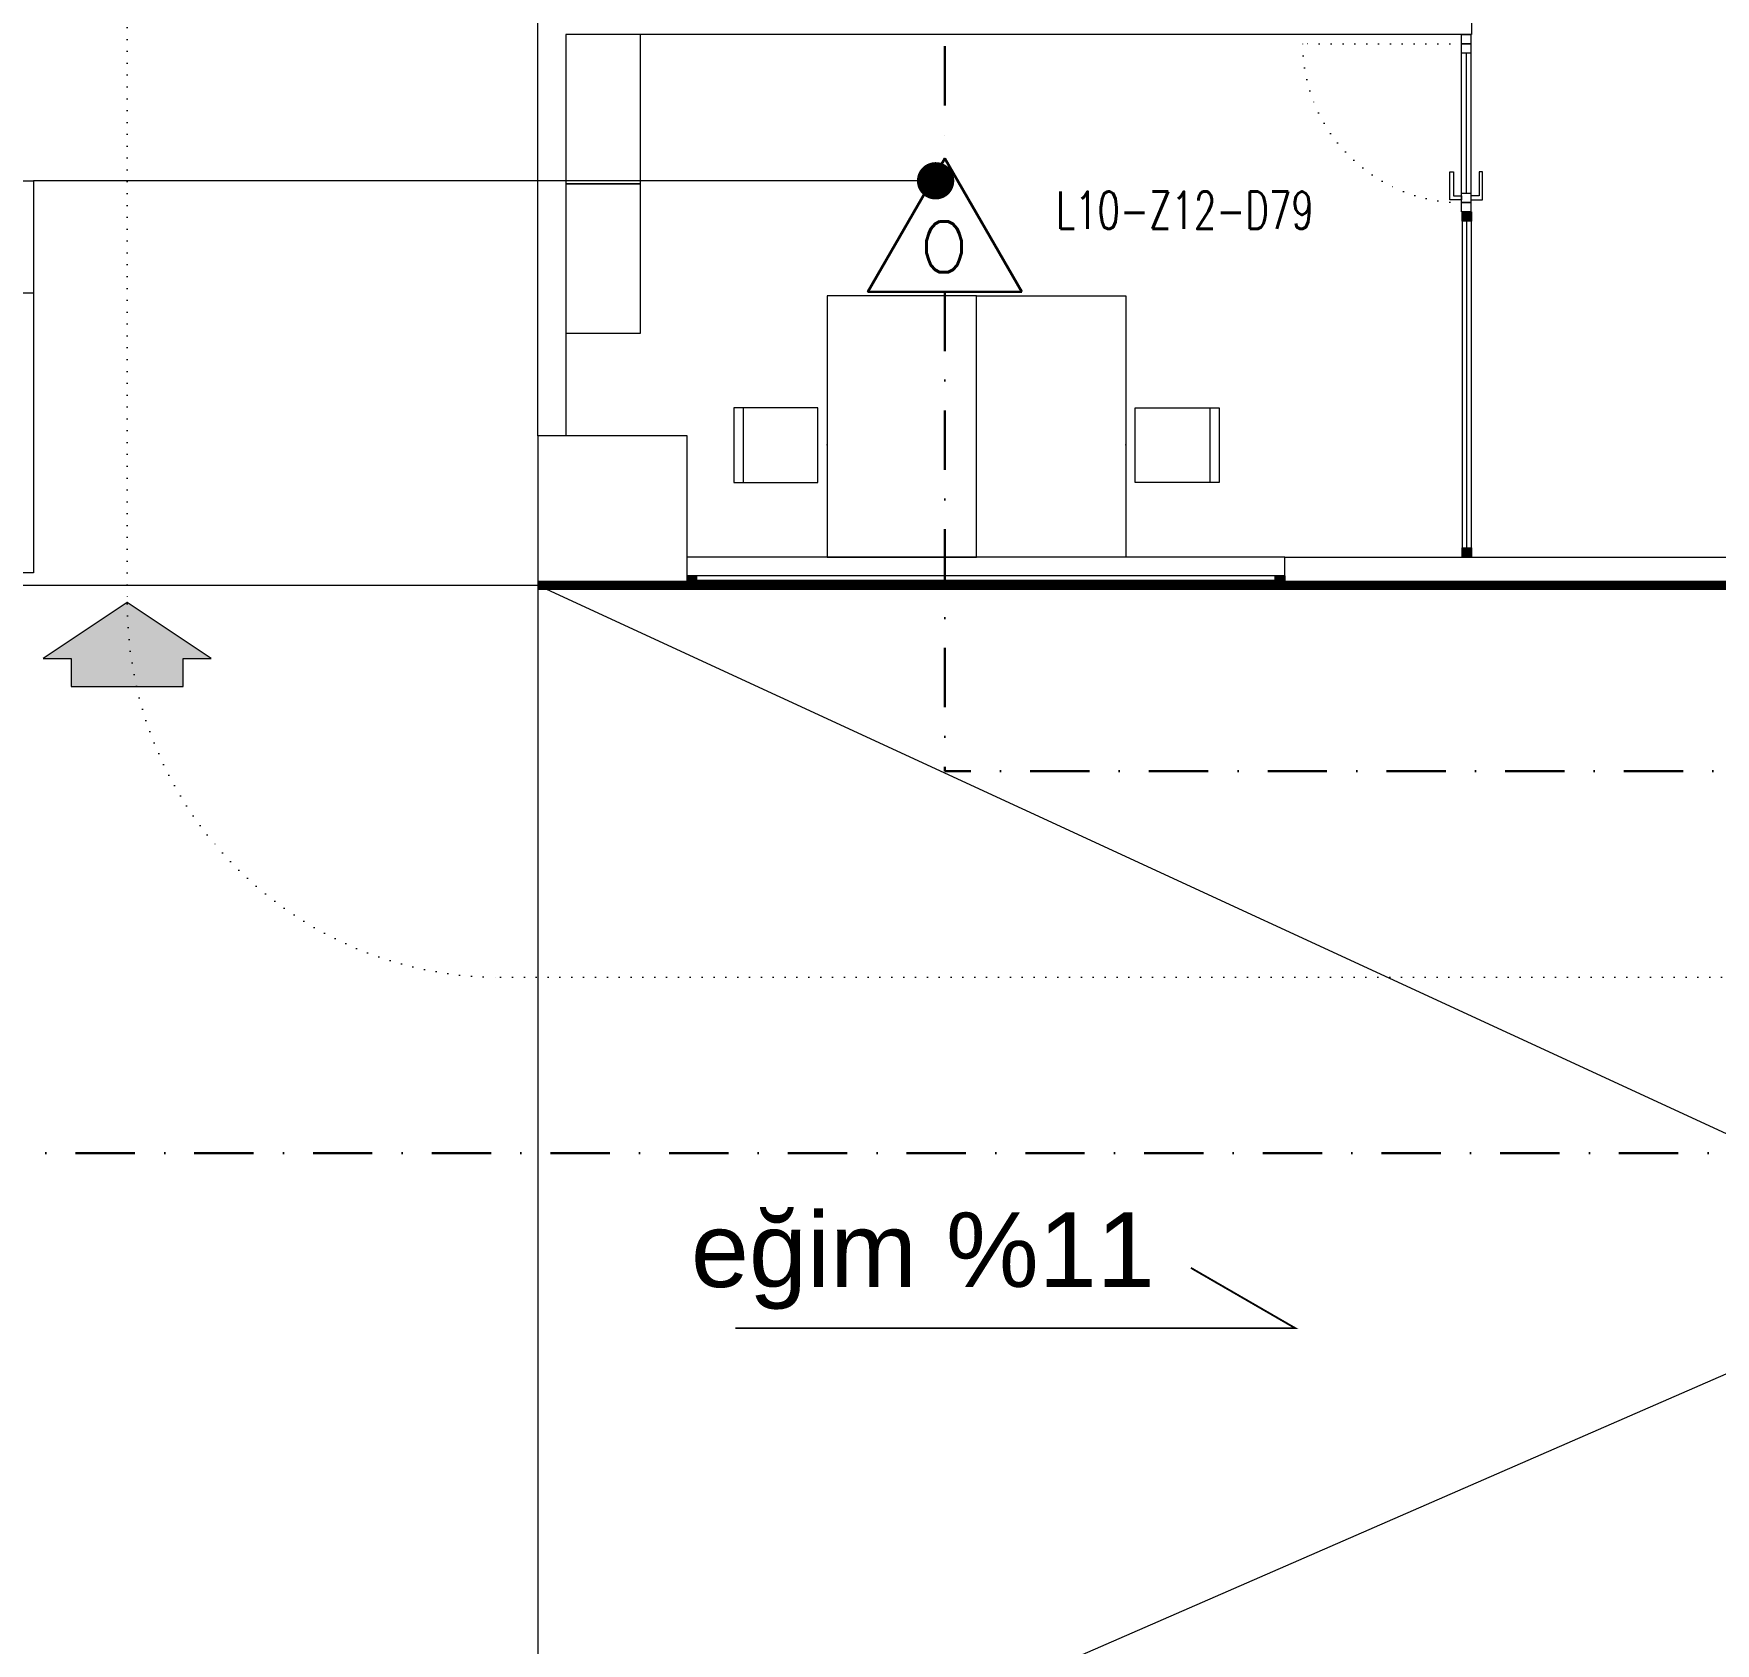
# Model space of a CAD drawing. Header units: metres. Extents: x -19121 to 152404, y -12107 to 29421.
# Drawn here: x 56590 to 57491, y 233 to 1095 of the extents above; entities that cross this region are included whole.
import ezdxf
from ezdxf.enums import TextEntityAlignment as Align
from ezdxf.xclip import XClip

# ---------------------------------------------------------------- set-up
doc = ezdxf.new("R2010")
doc.units = ezdxf.units.M
doc.header["$LTSCALE"] = 50
doc.header["$MEASUREMENT"] = 0
doc.header["$XCLIPFRAME"] = 0
for name, pattern in [('DASHDOT', [25.4, 12.7, -6.35, 0, -6.35]), ('DOT2', [0.125, 0, -0.125]), ('DOT5', [0.75, 0, -0.75])]:
    doc.linetypes.add(name, pattern=pattern)
doc.layers.get('0').update_dxf_attribs({"color": 9, "lineweight": 9})
for name, color, linetype, lineweight in [('00', 9, 'Continuous', 9), ('01', 9, 'Continuous', 9), ('05', 9, 'Continuous', 9), ('06B', 9, 'Continuous', 9), ('06D', 9, 'Continuous', 9), ('10', 9, 'Continuous', 9), ('15', 9, 'Continuous', 9), ('20', 9, 'DOT2', 9), ('21', 9, 'Continuous', 9), ('21_mahal200', 9, 'Continuous', 9), ('E-DEDEKTÖR NUMARALARI', 20, 'Continuous', 30), ('E-KABLO', 7, 'Continuous', 30), ('E-OPTİK DUMAN DEDEKTÖRÜ', 7, 'Continuous', 30)]:
    doc.layers.add(name, color=color, linetype=linetype, lineweight=lineweight)
doc.styles.add('Arial', font='arial.ttf', dxfattribs={"height": 2.5})
doc.styles.add('E-YAZI', font='txttw.shx', dxfattribs={"height": 200})
doc.styles.add('MuuM_TEXT-ITALIC', font='ARIALNI.TTF')
doc.styles.add('MuuM_TEXT-STANDART', font='ARIALN.TTF')
doc.dimstyles.new('MuuM_DIM200', dxfattribs={"dimscale": 20, "dimtxt": 2, "dimasz": 1, "dimexe": 1, "dimexo": 1, "dimgap": 1, "dimtad": 1, "dimdec": 1, "dimrnd": 0.5, "dimdsep": 46, "dimtxsty": 'MuuM_TEXT-STANDART', "dimblk": 'ARCHTICK', "dimcen": 0, "dimdle": 0.15, "dimclrd": 256, "dimclre": 256, "dimclrt": 256, "dimadec": 0, "dimazin": 0, "dimtfac": 5, "dimtdec": 1, "dimtix": 1, "dimtmove": 2, "dimatfit": 3, "dimldrblk": 'DOT', "dimfxl": 3, "dimfxlon": 1, "dimtolj": 1, "dimlwd": -1, "dimlwe": -1, "dimarcsym": 0})

# ---------------------------------------------------------------- blocks, each defined once
blk = doc.blocks.new('100_OPTİK DUMAN DEDEKTÖRÜ 085')
at = {"layer": 'E-OPTİK DUMAN DEDEKTÖRÜ', "color": 4}
blk.add_lwpolyline([(2.059, 0), (0, 3.566), (-2.059, 0)], close=True, dxfattribs=at)
at = {"layer": 'E-OPTİK DUMAN DEDEKTÖRÜ', "color": 3, "style": 'E-YAZI'}
blk.add_text('O', height=1.36, dxfattribs=at).set_placement((-0.022, 1.201), align=Align.MIDDLE)
blk = doc.blocks.new('p-kolon_80x80')
blk.add_lwpolyline([(-40, -40), (40, -40), (40, 40), (-40, 40)], close=True)
blk = doc.blocks.new('1.bod.mimari.elk')
at = {"layer": '01'}
blk.add_blockref('p-kolon_80x80', (900, -7790), dxfattribs=at)
blk = doc.blocks.new('prf-10x10')
blk.add_lwpolyline([(-5, -5), (5, -5), (5, 5), (-5, 5)], close=True)
at = {"color": 255}
blk.add_solid([(-5, -5), (5, -5), (-5, 5), (5, 5)], dxfattribs=at)
at = {"layer": '10'}
blk.add_point((0, 0), dxfattribs=at)
blk = doc.blocks.new('*U371')
at = {"layer": '06D'}
blk.add_lwpolyline([(-2.5, 320), (2.5, 320), (2.5, 0), (-2.5, 0)], close=True, dxfattribs=at)
at = {"layer": '15'}
blk.add_lwpolyline([(0, 315), (0, 5)], dxfattribs=at)
at = {"layer": '10', "xscale": 0.5, "yscale": 0.5, "rotation": 90}
for p in [(0, 317.5), (0, 2.5)]:
    blk.add_blockref('prf-10x10', p, dxfattribs=at)
blk = doc.blocks.new('0_slopearrow')
at = {"const_width": 0.05}
blk.add_lwpolyline([(11.206, 0), (-3.794, 0), (-0.999, 1.614)], dxfattribs=at)
at = {"style": 'Arial'}
blk.add_attdef('EGIM', text='', height=2, dxfattribs=at).set_placement((0, 0.5), align=Align.BOTTOM_LEFT)
at = {"style": 'MuuM_TEXT-ITALIC'}
blk.add_attdef('SLOPE', text='', height=2, dxfattribs=at).set_placement((0, -0.5), align=Align.TOP_LEFT)
blk = doc.blocks.new('p-al-01')
at = {"layer": '06B'}
for points in [[(27.05, 4.35), (27.05, 10.6), (42.05, 10.6), (42.05, 8.72), (29.3, 8.72), (29.3, 8.72), (29.3, 4.35), (27.05, 4.35)], [(27.05, -0.65), (27.05, -6.9), (42.05, -6.9), (42.05, -5.03), (29.3, -5.03), (29.3, -5.03), (29.3, -0.65), (27.05, -0.65)]]:
    blk.add_lwpolyline(points, dxfattribs=at)
at = {"layer": '06D'}
for p, q in [((115.67, 4.35), (28.8, 4.35)), ((28.8, -0.65), (115.67, -0.65))]:
    blk.add_line(p, q, dxfattribs=at)
at = {"layer": '10'}
for points in [[(25.67, -0.65), (25.67, 4.35), (20.67, 4.35), (20.67, -0.65)], [(30.67, -0.65), (30.67, 4.35), (25.67, 4.35), (25.67, -0.65)], [(110.67, -0.65), (110.67, 4.35), (105.67, 4.35), (105.67, -0.65)], [(115.67, -0.65), (115.67, 4.35), (110.67, 4.35), (110.67, -0.65)]]:
    blk.add_lwpolyline(points, close=True, dxfattribs=at)
at = {"layer": '15'}
blk.add_lwpolyline([(105.67, 1.85), (30.67, 1.85)], dxfattribs=at)
at = {"layer": '20'}
blk.add_lwpolyline([(110.67, -0.65), (110.67, -85.65)], dxfattribs=at)
blk.add_arc((110.67, -0.65), 85, 180, 270, dxfattribs=at)
blk = doc.blocks.new('0_arrow1')
blk.add_hatch(color=254).paths.add_polyline_path([(0, 0), (-22.5, -15), (-15, -15), (-15, -22.5), (15, -22.5), (15, -15), (22.5, -15)])
at = {"linetype": 'ByBlock', "lineweight": -2}
blk.add_lwpolyline([(15, -22.5), (-15, -22.5), (-15, -15), (-22.5, -15), (0, 0), (22.5, -15), (15, -15)], close=True, dxfattribs=at)
blk.add_point((0, 0))
blk = doc.blocks.new('p-sandalye')
blk.add_line((-45, 20), (-45, -20))
blk.add_lwpolyline([(-5, 20), (-50, 20), (-50, -20), (-5, -20)], close=True)
blk.add_point((0, 0.11))
blk = doc.blocks.new('p-masa_servis')
at = {"linetype": 'DOT5'}
blk.add_lwpolyline([(0, 0), (0, 0)], dxfattribs=at)
blk.add_lwpolyline([(0, 0), (0, -80), (140, -80), (140, 0)], close=True)
for p, rotation in [((60, 0), 270), ((50, -110.11), 2.073722e-10)]:
    blk.add_blockref('p-sandalye', p, dxfattribs=dict(rotation=rotation))
blk = doc.blocks.new('gr-p-birim')
blk.add_lwpolyline([(-0.5, -0.5), (0.5, -0.5), (0.5, 0.5), (-0.5, 0.5)], close=True)
blk = doc.blocks.new('*U382')
at = {"layer": '06D'}
blk.add_lwpolyline([(-2.5, 185), (2.5, 185), (2.5, 0), (-2.5, 0)], close=True, dxfattribs=at)
at = {"layer": '15'}
blk.add_lwpolyline([(0, 180), (0, 5)], dxfattribs=at)
at = {"layer": '10', "xscale": 0.5, "yscale": 0.5, "rotation": 90}
for p in [(0, 182.5), (0, 2.5)]:
    blk.add_blockref('prf-10x10', p, dxfattribs=at)
blk = doc.blocks.new('_ArchTick')
at = {"color": 0, "linetype": 'ByBlock', "const_width": 0.15}
blk.add_lwpolyline([(-0.5, -0.5), (0.5, 0.5)], dxfattribs=at)
blk = doc.blocks.new('_Dot')
at = {"color": 0, "linetype": 'ByBlock', "lineweight": -2}
blk.add_line((-0.5, 0), (-1, 0), dxfattribs=at)
at = {"color": 0, "linetype": 'ByBlock', "const_width": 0.5}
blk.add_lwpolyline([(-0.25, 0, 1), (0.25, 0, 1)], format="xyb", close=True, dxfattribs=at)
blk = doc.blocks.new('0_roomno2')
blk.add_lwpolyline([(19.375, -10.5), (0, -10.5), (0, 0), (19.375, 0)], close=True)
for points in [[(0, -3), (19.375, -3)], [(8.125, -3), (8.125, -10.5)], [(11.875, -3), (11.875, -10.5)], [(15.625, -3), (15.625, -10.5)], [(0, -6.75), (8.125, -6.75)]]:
    blk.add_lwpolyline(points)
at = {"style": 'MuuM_TEXT-STANDART', "width": 0.6}
blk.add_text('H:', height=1.5, dxfattribs=at).set_placement((0.35, -8.608), align=Align.MIDDLE_LEFT)
at = {"style": 'Arial'}
blk.add_attdef('ODANO', (0, 1.17), '', height=2, dxfattribs=at)
blk.add_attdef('MEKANADI', text='', height=2, dxfattribs=at).set_placement((0.35, -3), align=Align.BOTTOM_LEFT)
at = {"style": 'MuuM_TEXT-STANDART', "width": 0.6}
for tag, p in [('YER01', (10, -4.5)), ('TAVAN01', (13.75, -4.5)), ('DUVAR01', (17.5, -4.5)), ('YER02', (10, -6.75)), ('TAVAN02', (13.75, -6.75)), ('DUVAR02', (17.5, -6.75)), ('YER03', (10, -9)), ('TAVAN03', (13.75, -9)), ('DUVAR03', (17.5, -9))]:
    blk.add_attdef(tag, text='', height=1.5, dxfattribs=at).set_placement(p, align=Align.MIDDLE_CENTER)
for tag, p in [('M2', (0.35, -4.875)), ('TEMIZTAVANYUKSEKLIGI', (1.8, -8.608))]:
    blk.add_attdef(tag, text='', height=1.5, dxfattribs=at).set_placement(p, align=Align.MIDDLE_LEFT)
blk = doc.blocks.new('1.bod.mimari1.elk')
at = {"layer": '00'}
for points in [[(1360, -7520), (1360, -7535), (875, -7535), (875, -7750), (860, -7750), (860, -7030), (875, -7030), (875, -7245), (1360, -7245), (1360, -7260), (875, -7260), (875, -7520)], [(1360, -7520), (1360, -7535), (875, -7535), (875, -7750), (860, -7750), (860, -7030), (875, -7030), (875, -7245), (1360, -7245), (1360, -7260), (875, -7260), (875, -7520)], [(1560, -7815), (1560, -7815), (1560, -7815), (1560, -7815), (1560, -7815), (1560, -7830), (1260, -7830), (1260, -7815), (1560, -7815)]]:
    blk.add_lwpolyline(points, close=True, dxfattribs=at)
at = {"layer": '06D', "linetype": 'DOT2'}
blk.add_lwpolyline([(640, -5042.1), (640, -7840, 0.414214), (840, -8040), (3100, -8040)], format="xyb", dxfattribs=at)
at = {"layer": '06D'}
for points in [[(1260, -7815), (940, -7815)], [(860, -7830), (860, -8550)]]:
    blk.add_lwpolyline(points, dxfattribs=at)
blk.add_lwpolyline([(940, -8530), (1640, -8530), (1640, -7830), (860, -7830), (1640, -8190), (860, -8530, -0.362466), (40, -7830), (860, -7830)], format="xyb", dxfattribs=at)
at = {"layer": '20', "ltscale": 2, "const_width": 5}
blk.add_lwpolyline([(860, -7830), (1640, -7830), (1640, -4630), (1640, -4630), (1640, -3830), (1640, -3830), (1640, -2240), (3740, -2240), (3740, -1723.58)], dxfattribs=at)
at = {"xscale": -1}
for name, p, rotation in [('p-al-01', (1355.4, -7650.67), 270), ('*U382', (1357.5, -7630), 180), ('*U371', (940, -7827.5), 270)]:
    blk.add_blockref(name, p, dxfattribs=dict(at, rotation=rotation))
at = {"layer": '05', "xscale": 40, "yscale": 80}
for p in [(895, -7575), (895, -7655)]:
    blk.add_blockref('gr-p-birim', p, dxfattribs=at)
at = {"layer": '05'}
ref = blk.add_blockref('p-masa_servis', (1015, -7815), dxfattribs=dict(at, rotation=90.00000000000001))
XClip(ref).set_block_clipping_path([(-55.5106706136, -84.5585723777), (163.3295749435, 61.9818189005)])
ref = blk.add_blockref('p-masa_servis', (1175, -7815), dxfattribs=dict(at, xscale=-1, rotation=270))
XClip(ref).set_block_clipping_path([(-55.5106706136, -84.5585723777), (163.3295749435, 61.9818189005)])
at = {"layer": '06D', "xscale": -2, "yscale": 2, "zscale": 2}
blk.add_blockref('0_arrow1', (640, -7839.28), dxfattribs=at)
at = {"layer": '21'}
ref = blk.add_blockref('0_slopearrow', (1189.79, -8227.94), dxfattribs=dict(at, xscale=-20, yscale=20, zscale=20))
ref.add_attrib('EGIM', 'eğim %11', dxfattribs={"layer": '0', "height": 40, "style": 'Arial'}).set_placement((941.94, -8217.94), align=Align.BOTTOM_LEFT)
at = {"layer": '21_mahal200'}
ref = blk.add_blockref('0_roomno2', (202.31, -7613.4), dxfattribs=dict(at, xscale=20, yscale=20, zscale=20))
ref.add_attrib('ODANO', 'B1-54', (202.31, -7604.76), dxfattribs={"layer": '0', "height": 40, "style": 'Arial'})
ref.add_attrib('MEKANADI', 'ATÖLYE Ş.(VW B.)', dxfattribs={"layer": '0', "height": 40, "style": 'Arial', "width": 0.7}).set_placement((209.31, -7673.4), align=Align.BOTTOM_LEFT)
ref.add_attrib('M2', '##### m2', dxfattribs={"layer": '0', "height": 30, "style": 'MuuM_TEXT-STANDART', "width": 0.6}).set_placement((209.31, -7710.9), align=Align.MIDDLE_LEFT)
ref.add_attrib('TEMIZTAVANYUKSEKLIGI', '2.40 M', dxfattribs={"layer": '0', "height": 30, "style": 'MuuM_TEXT-STANDART', "width": 0.6}).set_placement((238.31, -7785.56), align=Align.MIDDLE_LEFT)
ref.add_attrib('YER01', 'Y02', dxfattribs={"layer": '0', "height": 30, "style": 'MuuM_TEXT-STANDART', "width": 0.6}).set_placement((402.31, -7703.4), align=Align.MIDDLE_CENTER)
ref.add_attrib('TAVAN01', 'T05', dxfattribs={"layer": '0', "height": 30, "style": 'MuuM_TEXT-STANDART', "width": 0.6}).set_placement((477.31, -7703.4), align=Align.MIDDLE_CENTER)
ref.add_attrib('DUVAR01', 'D02', dxfattribs={"layer": '0', "height": 30, "style": 'MuuM_TEXT-STANDART', "width": 0.6}).set_placement((552.31, -7703.4), align=Align.MIDDLE_CENTER)
ref.add_attrib('TAVAN02', 'T09', dxfattribs={"layer": '0', "height": 30, "style": 'MuuM_TEXT-STANDART', "width": 0.6}).set_placement((477.31, -7748.4), align=Align.MIDDLE_CENTER)
ref.add_attrib('DUVAR02', 'D07', dxfattribs={"layer": '0', "height": 30, "style": 'MuuM_TEXT-STANDART', "width": 0.6}).set_placement((552.31, -7748.4), align=Align.MIDDLE_CENTER)
blk.add_leader([(1072.99, -7613.4), (589.81, -7613.4)], dimstyle='MuuM_DIM200', override={"dimasz": 1, "dimfxl": 10}, dxfattribs=at)

msp = doc.modelspace()

# ---------------------------------------------------------------- linework, layer by layer
at = {"layer": 'E-KABLO', "color": 6, "linetype": 'DASHDOT', "ltscale": 0.05}
for p, q in [((57077.93, 1215.94), (57077.93, 1028.5)), ((57077.93, 957.19), (57077.93, 700.45)), ((64596.65, 700.45), (57077.93, 700.45)), ((60332.85, 495.87), (56516.41, 495.87))]:
    msp.add_line(p, q, dxfattribs=at)

# ---------------------------------------------------------------- block references
at = {"layer": '06D'}
for name in ['1.bod.mimari.elk', '1.bod.mimari1.elk']:
    msp.add_blockref(name, (56000, 8630), dxfattribs=at)
at = {"layer": 'E-OPTİK DUMAN DEDEKTÖRÜ', "xscale": 20, "yscale": 20, "zscale": 20}
msp.add_blockref('100_OPTİK DUMAN DEDEKTÖRÜ 085', (57077.93, 957.19), dxfattribs=at)

# ---------------------------------------------------------------- texts
at = {"layer": 'E-DEDEKTÖR NUMARALARI', "style": 'E-YAZI', "width": 0.7}
msp.add_text('L10-Z12-D79', height=20, dxfattribs=at).set_placement((57137.59, 990.83))

doc.saveas('drawing.dxf')
